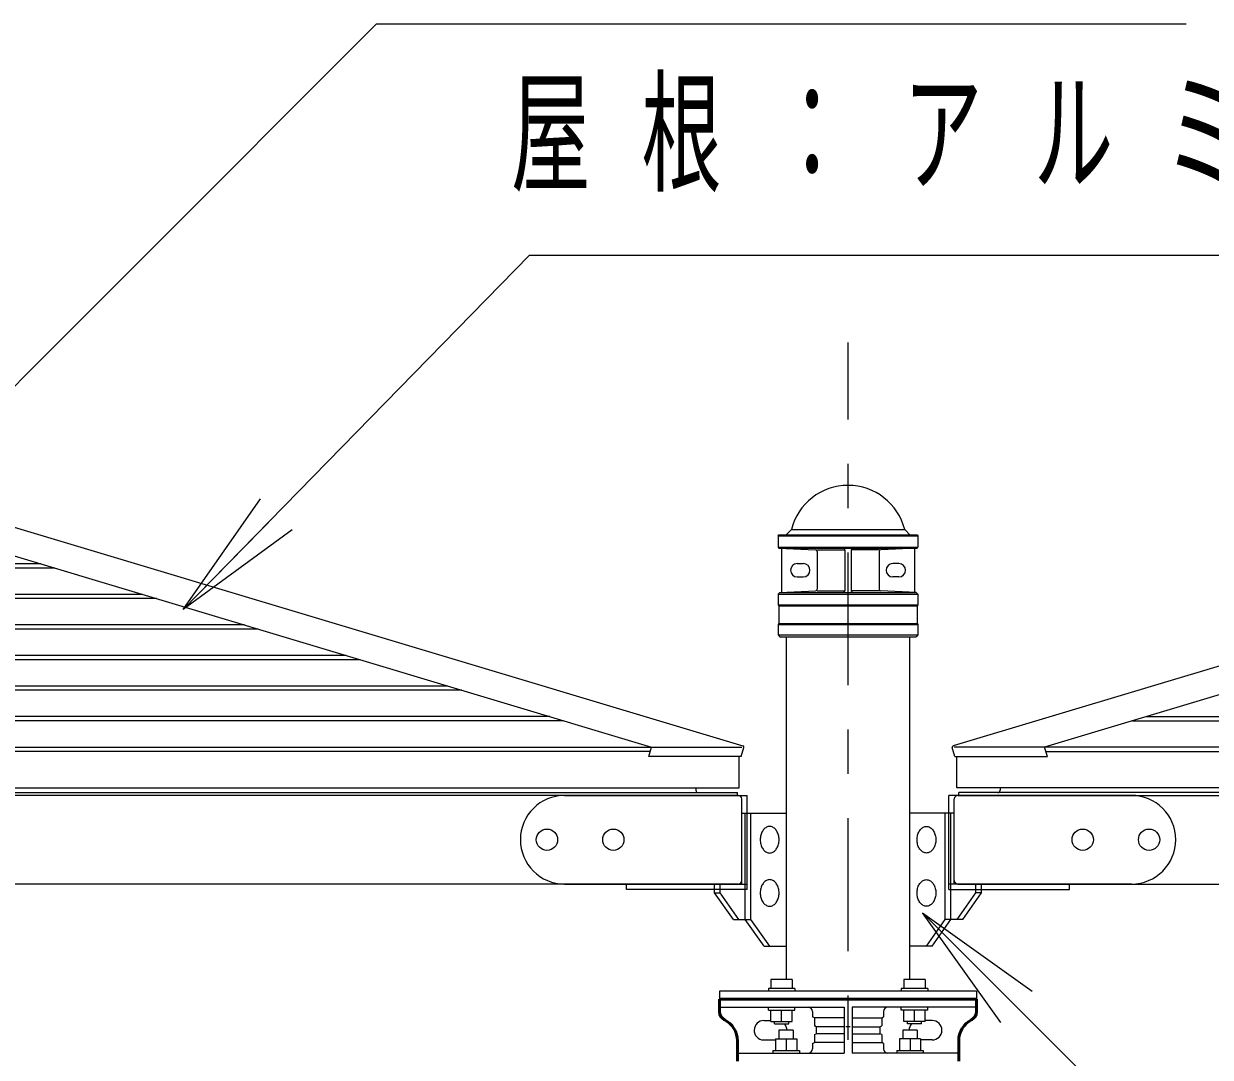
# Model space of a CAD drawing. Units: millimetres on the paper, scale 1:50. Extents: x -365 to 2, y 0 to 257.
# Drawn here: x -226.51 to -199.71, y 111.09 to 134.42 of the extents above; entities that cross this region are included whole.
import ezdxf

# ---------------------------------------------------------------- set-up
doc = ezdxf.new("R2010")
doc.units = ezdxf.units.MM
doc.linetypes.add('USER2', pattern=[6, 3, -1, 1, -1])
doc.layers.add('LY_1', color=7, linetype='Continuous', lineweight=25)
doc.styles.add('ＭＳ ゴシック', font='')
doc.styles.get('ＭＳ ゴシック').set_extended_font_data('MS Gothic')

msp = doc.modelspace()

# ---------------------------------------------------------------- linework, layer by layer
at = {"layer": 'LY_1', "linetype": 'USER2', "lineweight": 13}
msp.add_line((-207.891, 59.488), (-207.891, 127.226), dxfattribs=at)
at = {"layer": 'LY_1', "color": 131}
for p, q in [((-239.785, 126.328), (-212.33, 118.091)), ((-237.62, 126.328), (-210.267, 118.122)), ((-178.162, 126.328), (-205.515, 118.122)), ((-175.996, 126.328), (-203.452, 118.091)), ((-212.392, 117.883), (-212.33, 118.091)), ((-210.305, 117.883), (-210.245, 118.082)), ((-205.476, 117.883), (-205.536, 118.082)), ((-203.389, 117.883), (-203.452, 118.091)), ((-210.305, 117.883), (-212.392, 117.883)), ((-205.476, 117.883), (-203.389, 117.883)), ((-211.327, 117.171), (-211.327, 117.122)), ((-204.455, 117.171), (-204.455, 117.122)), ((-240.291, 117.066), (-210.391, 117.066)), ((-210.371, 117.002), (-240.291, 117.002)), ((-210.471, 117.002), (-211.311, 117.002)), ((-211.271, 117.002), (-210.391, 117.002)), ((-210.391, 117.002), (-210.391, 117.066)), ((-210.291, 115.082), (-210.291, 116.922)), ((-205.491, 115.082), (-205.491, 116.922)), ((-205.411, 117.002), (-175.491, 117.002)), ((-205.391, 117.002), (-205.391, 117.066)), ((-175.491, 117.066), (-205.391, 117.066)), ((-204.511, 117.002), (-205.391, 117.002)), ((-205.311, 117.002), (-204.471, 117.002)), ((-210.291, 115.002), (-210.291, 116.602)), ((-205.491, 115.002), (-205.491, 116.602)), ((-210.371, 115.002), (-240.291, 115.002)), ((-210.906, 115.002), (-210.291, 115.002)), ((-204.876, 115.002), (-205.491, 115.002)), ((-205.411, 115.002), (-175.491, 115.002))]:
    msp.add_line(p, q, dxfattribs=at)
at = {"layer": 'LY_1', "lineweight": 13}
for p, q in [((-222.904, 121.202), (-221.164, 123.697)), ((-222.904, 121.202), (-220.806, 123.347)), ((-220.449, 122.997), (-222.904, 121.202)), ((-209.471, 122.864), (-209.451, 122.884)), ((-209.471, 122.864), (-209.471, 122.604)), ((-209.471, 122.864), (-206.311, 122.864)), ((-209.451, 122.884), (-206.331, 122.884)), ((-209.289, 122.884), (-209.171, 123.002)), ((-209.171, 123.002), (-206.611, 123.002)), ((-206.493, 122.884), (-206.611, 123.002)), ((-206.331, 122.884), (-206.311, 122.864)), ((-206.311, 122.864), (-206.311, 122.604)), ((-209.471, 122.604), (-206.311, 122.604)), ((-209.471, 122.604), (-209.451, 122.584)), ((-209.451, 122.584), (-208.629, 122.548)), ((-209.451, 122.584), (-206.331, 122.584)), ((-209.391, 122.58), (-209.391, 121.588)), ((-208.591, 122.546), (-207.961, 122.546)), ((-208.591, 122.508), (-208.591, 121.659)), ((-207.961, 122.544), (-207.961, 121.624)), ((-207.191, 122.546), (-207.821, 122.546)), ((-207.821, 122.544), (-207.821, 121.624)), ((-207.191, 122.508), (-207.191, 121.659)), ((-206.331, 122.584), (-207.153, 122.548)), ((-206.391, 122.58), (-206.391, 121.588)), ((-206.331, 122.584), (-206.311, 122.604)), ((-209.041, 122.234), (-208.901, 122.234)), ((-206.741, 122.234), (-206.881, 122.234)), ((-209.041, 121.934), (-208.901, 121.934)), ((-206.741, 121.934), (-206.881, 121.934)), ((-209.431, 121.584), (-209.471, 121.544)), ((-209.471, 121.544), (-206.311, 121.544)), ((-209.471, 121.544), (-209.471, 121.304)), ((-209.431, 121.584), (-208.629, 121.619)), ((-209.431, 121.584), (-206.351, 121.584)), ((-208.591, 121.62), (-207.961, 121.62)), ((-207.191, 121.62), (-207.821, 121.62)), ((-206.351, 121.584), (-207.153, 121.619)), ((-206.351, 121.584), (-206.311, 121.544)), ((-206.311, 121.544), (-206.311, 121.304)), ((-209.471, 121.304), (-206.311, 121.304)), ((-209.471, 121.304), (-209.451, 121.284)), ((-209.451, 121.284), (-206.331, 121.284)), ((-209.451, 121.284), (-209.451, 120.884)), ((-206.311, 121.304), (-206.331, 121.284)), ((-206.331, 121.284), (-206.331, 120.884)), ((-209.451, 120.884), (-209.471, 120.864)), ((-209.471, 120.864), (-206.311, 120.864)), ((-209.471, 120.864), (-209.471, 120.624)), ((-209.451, 120.884), (-206.331, 120.884)), ((-206.331, 120.884), (-206.311, 120.864)), ((-206.311, 120.864), (-206.311, 120.624)), ((-209.471, 120.624), (-206.311, 120.624)), ((-209.471, 120.624), (-209.431, 120.584)), ((-206.311, 120.624), (-206.351, 120.584)), ((-209.431, 120.584), (-206.351, 120.584)), ((-204.442, 111.876), (-206.209, 114.351)), ((-206.209, 114.351), (-203.734, 112.583)), ((-206.209, 114.351), (-204.088, 112.23)), ((-209.788, 113.602), (-209.289, 113.602)), ((-205.993, 113.602), (-206.493, 113.602)), ((-209.631, 112.846), (-209.631, 112.646)), ((-209.151, 112.846), (-209.631, 112.846)), ((-209.151, 112.846), (-209.151, 112.646)), ((-206.151, 112.846), (-206.631, 112.846)), ((-206.631, 112.846), (-206.631, 112.646)), ((-206.151, 112.846), (-206.151, 112.646)), ((-210.791, 112.582), (-210.791, 112.402)), ((-204.991, 112.582), (-210.791, 112.582)), ((-209.091, 112.646), (-209.691, 112.646)), ((-209.691, 112.646), (-209.691, 112.582)), ((-209.091, 112.646), (-209.091, 112.582)), ((-206.091, 112.646), (-206.691, 112.646)), ((-206.691, 112.646), (-206.691, 112.582)), ((-206.091, 112.646), (-206.091, 112.582)), ((-204.991, 112.582), (-204.991, 112.402)), ((-210.791, 112.222), (-207.981, 112.222)), ((-209.691, 112.158), (-209.691, 112.222)), ((-209.691, 112.158), (-209.091, 112.158)), ((-209.631, 111.898), (-209.631, 112.158)), ((-209.391, 111.898), (-209.391, 112.158)), ((-209.151, 111.898), (-209.151, 112.158)), ((-209.091, 112.158), (-209.091, 112.222)), ((-208.691, 112.122), (-208.691, 112.002)), ((-207.981, 112.222), (-207.981, 111.182)), ((-207.801, 112.222), (-207.801, 111.182)), ((-204.991, 112.222), (-207.801, 112.222)), ((-207.091, 112.122), (-207.091, 112.002)), ((-206.691, 112.158), (-206.691, 112.222)), ((-206.091, 112.158), (-206.691, 112.158)), ((-206.631, 111.898), (-206.631, 112.158)), ((-206.391, 111.898), (-206.391, 112.158)), ((-206.151, 111.898), (-206.151, 112.158)), ((-206.091, 112.158), (-206.091, 112.222)), ((-209.791, 111.922), (-209.631, 111.922)), ((-209.631, 111.898), (-209.151, 111.898)), ((-209.551, 111.846), (-209.551, 111.898)), ((-209.551, 111.846), (-209.231, 111.846)), ((-209.231, 111.846), (-209.231, 111.898)), ((-208.651, 111.982), (-208.691, 112.002)), ((-207.981, 111.982), (-208.651, 111.982)), ((-208.651, 111.982), (-208.651, 111.802)), ((-208.611, 111.782), (-208.651, 111.802)), ((-207.981, 111.782), (-208.611, 111.782)), ((-208.611, 111.782), (-208.611, 111.622)), ((-207.841, 111.782), (-207.941, 111.782)), ((-207.801, 111.982), (-207.131, 111.982)), ((-207.801, 111.782), (-207.171, 111.782)), ((-207.171, 111.782), (-207.131, 111.802)), ((-207.171, 111.782), (-207.171, 111.622)), ((-207.131, 111.982), (-207.091, 112.002)), ((-207.131, 111.982), (-207.131, 111.802)), ((-206.151, 111.898), (-206.631, 111.898)), ((-206.551, 111.846), (-206.551, 111.898)), ((-206.231, 111.846), (-206.551, 111.846)), ((-206.231, 111.846), (-206.231, 111.898)), ((-205.991, 111.922), (-206.151, 111.922)), ((-209.791, 111.482), (-209.531, 111.482)), ((-209.531, 111.506), (-209.051, 111.506)), ((-209.531, 111.506), (-209.531, 111.246)), ((-209.131, 111.702), (-209.451, 111.702)), ((-209.451, 111.702), (-209.451, 111.506)), ((-209.291, 111.506), (-209.291, 111.246)), ((-209.131, 111.702), (-209.131, 111.506)), ((-209.051, 111.506), (-209.051, 111.246)), ((-208.651, 111.602), (-208.611, 111.622)), ((-208.651, 111.602), (-208.651, 111.422)), ((-207.981, 111.622), (-208.611, 111.622)), ((-207.801, 111.622), (-207.171, 111.622)), ((-207.131, 111.602), (-207.171, 111.622)), ((-207.131, 111.602), (-207.131, 111.422)), ((-206.251, 111.506), (-206.731, 111.506)), ((-206.731, 111.506), (-206.731, 111.246)), ((-206.651, 111.702), (-206.651, 111.506)), ((-206.331, 111.702), (-206.651, 111.702)), ((-206.491, 111.506), (-206.491, 111.246)), ((-206.331, 111.702), (-206.331, 111.506)), ((-206.251, 111.506), (-206.251, 111.246)), ((-205.991, 111.482), (-206.251, 111.482)), ((-209.591, 111.246), (-208.991, 111.246)), ((-209.591, 111.246), (-209.591, 111.182)), ((-208.991, 111.246), (-208.991, 111.182)), ((-208.691, 111.402), (-208.651, 111.422)), ((-208.691, 111.402), (-208.691, 111.282)), ((-207.981, 111.422), (-208.651, 111.422)), ((-207.801, 111.422), (-207.131, 111.422)), ((-207.091, 111.402), (-207.131, 111.422)), ((-207.091, 111.402), (-207.091, 111.282)), ((-206.791, 111.246), (-206.791, 111.182)), ((-206.791, 111.246), (-206.191, 111.246)), ((-206.191, 111.246), (-206.191, 111.182)), ((-210.391, 111.182), (-207.981, 111.182)), ((-205.391, 111.182), (-207.801, 111.182))]:
    msp.add_line(p, q, dxfattribs=at)
at = {"layer": 'LY_1', "color": 12, "lineweight": 13}
for p, q in [((-226.123, 122.229), (-240.291, 122.229)), ((-225.808, 122.135), (-240.291, 122.135)), ((-223.824, 121.54), (-240.291, 121.54)), ((-223.509, 121.445), (-240.291, 121.445)), ((-221.525, 120.85), (-240.291, 120.85)), ((-221.211, 120.756), (-240.291, 120.756)), ((-219.226, 120.16), (-240.291, 120.16)), ((-218.912, 120.066), (-240.291, 120.066)), ((-216.927, 119.471), (-240.291, 119.471)), ((-216.613, 119.376), (-240.291, 119.376)), ((-214.629, 118.781), (-240.291, 118.781)), ((-201.153, 118.781), (-175.491, 118.781)), ((-214.314, 118.687), (-240.291, 118.687)), ((-201.467, 118.687), (-175.491, 118.687))]:
    msp.add_line(p, q, dxfattribs=at)
at = {"layer": 'LY_1'}
for p, q in [((-209.289, 120.584), (-209.289, 112.846)), ((-206.493, 112.846), (-206.493, 120.584)), ((-210.351, 117.171), (-210.351, 117.883)), ((-205.431, 117.171), (-205.431, 117.883)), ((-240.291, 117.171), (-210.351, 117.171)), ((-175.491, 117.171), (-205.431, 117.171)), ((-210.213, 114.202), (-210.213, 116.602)), ((-210.086, 114.202), (-210.086, 116.602)), ((-205.696, 114.202), (-205.696, 116.602)), ((-205.569, 114.202), (-205.569, 116.602)), ((-210.906, 114.802), (-210.906, 115.002)), ((-210.779, 114.802), (-210.779, 115.002)), ((-205.003, 114.802), (-205.003, 115.002)), ((-204.876, 114.802), (-204.876, 115.002)), ((-210.906, 114.802), (-210.779, 114.802)), ((-210.481, 114.202), (-210.906, 114.802)), ((-210.354, 114.202), (-210.779, 114.802)), ((-205.428, 114.202), (-205.003, 114.802)), ((-205.3, 114.202), (-204.876, 114.802)), ((-204.876, 114.802), (-205.003, 114.802)), ((-210.481, 114.202), (-210.086, 114.202)), ((-209.788, 113.602), (-210.213, 114.202)), ((-209.661, 113.602), (-210.086, 114.202)), ((-206.12, 113.602), (-205.696, 114.202)), ((-205.993, 113.602), (-205.569, 114.202)), ((-205.3, 114.202), (-205.696, 114.202))]:
    msp.add_line(p, q, dxfattribs=at)
at = {"layer": 'LY_1', "color": 4}
for p, q in [((-240.291, 118.091), (-210.291, 118.091)), ((-175.491, 118.091), (-205.491, 118.091))]:
    msp.add_line(p, q, dxfattribs=at)
at = {"layer": 'LY_1', "color": 4, "lineweight": 13}
for p, q in [((-212.358, 117.997), (-240.291, 117.997)), ((-203.423, 117.997), (-175.491, 117.997))]:
    msp.add_line(p, q, dxfattribs=at)
at = {"layer": 'LY_1', "color": 40}
for p, q in [((-214.291, 117.002), (-210.171, 117.002)), ((-210.171, 114.882), (-210.171, 117.002)), ((-201.491, 117.002), (-205.611, 117.002)), ((-205.611, 114.882), (-205.611, 117.002)), ((-214.291, 115.002), (-210.171, 115.002)), ((-212.891, 114.882), (-212.891, 115.002)), ((-201.491, 115.002), (-205.611, 115.002)), ((-202.891, 114.882), (-202.891, 115.002)), ((-210.171, 114.882), (-212.891, 114.882)), ((-205.611, 114.882), (-202.891, 114.882))]:
    msp.add_line(p, q, dxfattribs=at)
at = {"layer": 'LY_1', "color": 2}
for p, q in [((-210.291, 116.602), (-209.289, 116.602)), ((-205.491, 116.602), (-206.493, 116.602))]:
    msp.add_line(p, q, dxfattribs=at)
at = {"layer": 'LY_1', "color": 140, "lineweight": 50}
for p, q in [((-210.791, 112.402), (-210.791, 112.118)), ((-210.791, 112.402), (-204.991, 112.402)), ((-204.991, 112.402), (-204.991, 112.118)), ((-210.391, 111.462), (-210.391, 111.002)), ((-205.391, 111.462), (-205.391, 111.002))]:
    msp.add_line(p, q, dxfattribs=at)
at = {"layer": 'LY_1', "lineweight": 13}
for points in [[(-229.317, 123.641), (-218.537, 134.421), (-200.252, 134.421)], [(-222.904, 121.202), (-215.088, 129.195), (-188.088, 129.195)], [(-206.209, 114.351), (-197.615, 105.756), (-172.66, 105.756)]]:
    msp.add_lwpolyline(points, dxfattribs=at)
at = {"layer": 'LY_1'}
for points in [[(-209.661, 116.302), (-209.68, 116.3), (-209.698, 116.297), (-209.716, 116.291), (-209.734, 116.283), (-209.751, 116.273), (-209.767, 116.261), (-209.783, 116.247), (-209.798, 116.231), (-209.811, 116.214), (-209.824, 116.194), (-209.835, 116.174), (-209.845, 116.152), (-209.854, 116.128), (-209.861, 116.104), (-209.866, 116.079), (-209.87, 116.054), (-209.873, 116.028), (-209.873, 116.002), (-209.873, 115.975), (-209.87, 115.949), (-209.866, 115.924), (-209.861, 115.899), (-209.854, 115.875), (-209.845, 115.852), (-209.835, 115.83), (-209.824, 115.809), (-209.811, 115.789), (-209.798, 115.772), (-209.783, 115.756), (-209.767, 115.742), (-209.751, 115.73), (-209.734, 115.72), (-209.716, 115.712), (-209.698, 115.706), (-209.68, 115.703), (-209.661, 115.702), (-209.643, 115.703), (-209.624, 115.706), (-209.606, 115.712), (-209.589, 115.72), (-209.572, 115.73), (-209.555, 115.742), (-209.54, 115.756), (-209.525, 115.772), (-209.511, 115.789), (-209.499, 115.809), (-209.488, 115.83), (-209.478, 115.852), (-209.469, 115.875), (-209.462, 115.899), (-209.456, 115.924), (-209.452, 115.949), (-209.45, 115.975), (-209.449, 116.002), (-209.45, 116.028), (-209.452, 116.054), (-209.456, 116.079), (-209.462, 116.104), (-209.469, 116.128), (-209.478, 116.152), (-209.488, 116.174), (-209.499, 116.194), (-209.511, 116.214), (-209.525, 116.231), (-209.54, 116.247), (-209.555, 116.261), (-209.572, 116.273), (-209.589, 116.283), (-209.606, 116.291), (-209.624, 116.297), (-209.643, 116.3)], [(-206.12, 116.302), (-206.102, 116.3), (-206.083, 116.297), (-206.065, 116.291), (-206.048, 116.283), (-206.031, 116.273), (-206.014, 116.261), (-205.999, 116.247), (-205.984, 116.231), (-205.97, 116.214), (-205.958, 116.194), (-205.946, 116.174), (-205.937, 116.152), (-205.928, 116.128), (-205.921, 116.104), (-205.915, 116.079), (-205.911, 116.054), (-205.909, 116.028), (-205.908, 116.002), (-205.909, 115.975), (-205.911, 115.949), (-205.915, 115.924), (-205.921, 115.899), (-205.928, 115.875), (-205.937, 115.852), (-205.946, 115.83), (-205.958, 115.809), (-205.97, 115.789), (-205.984, 115.772), (-205.999, 115.756), (-206.014, 115.742), (-206.031, 115.73), (-206.048, 115.72), (-206.065, 115.712), (-206.083, 115.706), (-206.102, 115.703), (-206.12, 115.702), (-206.139, 115.703), (-206.157, 115.706), (-206.175, 115.712), (-206.193, 115.72), (-206.21, 115.73), (-206.226, 115.742), (-206.242, 115.756), (-206.257, 115.772), (-206.27, 115.789), (-206.283, 115.809), (-206.294, 115.83), (-206.304, 115.852), (-206.312, 115.875), (-206.32, 115.899), (-206.325, 115.924), (-206.329, 115.949), (-206.332, 115.975), (-206.332, 116.002), (-206.332, 116.028), (-206.329, 116.054), (-206.325, 116.079), (-206.32, 116.104), (-206.312, 116.128), (-206.304, 116.152), (-206.294, 116.174), (-206.283, 116.194), (-206.27, 116.214), (-206.257, 116.231), (-206.242, 116.247), (-206.226, 116.261), (-206.21, 116.273), (-206.193, 116.283), (-206.175, 116.291), (-206.157, 116.297), (-206.139, 116.3)], [(-209.661, 115.102), (-209.68, 115.1), (-209.698, 115.097), (-209.716, 115.091), (-209.734, 115.083), (-209.751, 115.073), (-209.767, 115.061), (-209.783, 115.047), (-209.798, 115.031), (-209.811, 115.014), (-209.824, 114.994), (-209.835, 114.974), (-209.845, 114.952), (-209.854, 114.928), (-209.861, 114.904), (-209.866, 114.879), (-209.87, 114.854), (-209.873, 114.828), (-209.873, 114.802), (-209.873, 114.775), (-209.87, 114.749), (-209.866, 114.724), (-209.861, 114.699), (-209.854, 114.675), (-209.845, 114.652), (-209.835, 114.63), (-209.824, 114.609), (-209.811, 114.589), (-209.798, 114.572), (-209.783, 114.556), (-209.767, 114.542), (-209.751, 114.53), (-209.734, 114.52), (-209.716, 114.512), (-209.698, 114.506), (-209.68, 114.503), (-209.661, 114.502), (-209.643, 114.503), (-209.624, 114.506), (-209.606, 114.512), (-209.589, 114.52), (-209.572, 114.53), (-209.555, 114.542), (-209.54, 114.556), (-209.525, 114.572), (-209.511, 114.589), (-209.499, 114.609), (-209.488, 114.63), (-209.478, 114.652), (-209.469, 114.675), (-209.462, 114.699), (-209.456, 114.724), (-209.452, 114.749), (-209.45, 114.775), (-209.449, 114.802), (-209.45, 114.828), (-209.452, 114.854), (-209.456, 114.879), (-209.462, 114.904), (-209.469, 114.928), (-209.478, 114.952), (-209.488, 114.974), (-209.499, 114.994), (-209.511, 115.014), (-209.525, 115.031), (-209.54, 115.047), (-209.555, 115.061), (-209.572, 115.073), (-209.589, 115.083), (-209.606, 115.091), (-209.624, 115.097), (-209.643, 115.1)], [(-206.12, 115.102), (-206.102, 115.1), (-206.083, 115.097), (-206.065, 115.091), (-206.048, 115.083), (-206.031, 115.073), (-206.014, 115.061), (-205.999, 115.047), (-205.984, 115.031), (-205.97, 115.014), (-205.958, 114.994), (-205.946, 114.974), (-205.937, 114.952), (-205.928, 114.928), (-205.921, 114.904), (-205.915, 114.879), (-205.911, 114.854), (-205.909, 114.828), (-205.908, 114.802), (-205.909, 114.775), (-205.911, 114.749), (-205.915, 114.724), (-205.921, 114.699), (-205.928, 114.675), (-205.937, 114.652), (-205.946, 114.63), (-205.958, 114.609), (-205.97, 114.589), (-205.984, 114.572), (-205.999, 114.556), (-206.014, 114.542), (-206.031, 114.53), (-206.048, 114.52), (-206.065, 114.512), (-206.083, 114.506), (-206.102, 114.503), (-206.12, 114.502), (-206.139, 114.503), (-206.157, 114.506), (-206.175, 114.512), (-206.193, 114.52), (-206.21, 114.53), (-206.226, 114.542), (-206.242, 114.556), (-206.257, 114.572), (-206.27, 114.589), (-206.283, 114.609), (-206.294, 114.63), (-206.304, 114.652), (-206.312, 114.675), (-206.32, 114.699), (-206.325, 114.724), (-206.329, 114.749), (-206.332, 114.775), (-206.332, 114.802), (-206.332, 114.828), (-206.329, 114.854), (-206.325, 114.879), (-206.32, 114.904), (-206.312, 114.928), (-206.304, 114.952), (-206.294, 114.974), (-206.283, 114.994), (-206.27, 115.014), (-206.257, 115.031), (-206.242, 115.047), (-206.226, 115.061), (-206.21, 115.073), (-206.193, 115.083), (-206.175, 115.091), (-206.157, 115.097), (-206.139, 115.1)]]:
    msp.add_lwpolyline(points, close=True, dxfattribs=at)
at = {"layer": 'LY_1', "color": 40}
for centre in [(-214.691, 116.002), (-213.191, 116.002), (-202.591, 116.002), (-201.091, 116.002)]:
    msp.add_circle(centre, 0.24, dxfattribs=at)
at = {"layer": 'LY_1', "lineweight": 13}
for centre, radius, start, end in [((-207.891, 122.682), 1.319, 14.0025, 165.9975), ((-208.631, 122.508), 0.04, 0, 87.5), ((-208.001, 122.544), 0.04, 0, 90), ((-207.781, 122.544), 0.04, 90, 180), ((-207.151, 122.508), 0.04, 92.5, 180), ((-209.041, 122.084), 0.15, 90, 270), ((-208.901, 122.084), 0.15, 270, 90), ((-206.881, 122.084), 0.15, 90, 270), ((-206.741, 122.084), 0.15, 270, 90), ((-208.631, 121.659), 0.04, 272.5, 0), ((-208.001, 121.624), 0.04, 270, 0), ((-207.781, 121.624), 0.04, 180, 270), ((-207.151, 121.659), 0.04, 180, 267.5), ((-208.791, 112.122), 0.1, 0, 90), ((-206.991, 112.122), 0.1, 90, 180), ((-209.791, 111.702), 0.22, 90, 267.3386), ((-209.491, 111.702), 0.22, 0.0002, 40.887), ((-206.291, 111.702), 0.22, 139.113, 179.9998), ((-205.991, 111.702), 0.22, 270, 90), ((-208.791, 111.282), 0.1, 270, 0), ((-206.991, 111.282), 0.1, 180, 270)]:
    msp.add_arc(centre, radius, start, end, dxfattribs=at)
at = {"layer": 'LY_1', "color": 131}
for centre, radius, start, end in [((-210.276, 118.092), 0.032, 343.3008, 73.3008), ((-205.506, 118.092), 0.032, 106.6992, 196.6992), ((-211.271, 117.122), 0.056, 180, 270), ((-204.511, 117.122), 0.056, 270, 0), ((-210.371, 116.922), 0.08, 0, 90), ((-205.411, 116.922), 0.08, 90, 180), ((-210.371, 115.082), 0.08, 270, 0), ((-205.411, 115.082), 0.08, 180, 270)]:
    msp.add_arc(centre, radius, start, end, dxfattribs=at)
at = {"layer": 'LY_1', "color": 40}
for centre, start, end in [((-214.291, 116.002), 90, 270), ((-201.491, 116.002), 270, 90)]:
    msp.add_arc(centre, 1, start, end, dxfattribs=at)
at = {"layer": 'LY_1', "color": 140, "lineweight": 50}
for centre, radius, start, end in [((-210.591, 112.118), 0.2, 180, 242.7423), ((-205.191, 112.118), 0.2, 297.2577, 0), ((-210.929, 111.462), 0.538, 0, 62.7423), ((-204.853, 111.462), 0.538, 117.2577, 180)]:
    msp.add_arc(centre, radius, start, end, dxfattribs=at)

# ---------------------------------------------------------------- texts
at = {"layer": 'LY_1', "insert": (-215.505, 131.845), "char_height": 2.199, "attachment_point": 4, "style": 'ＭＳ ゴシック'}
msp.add_mtext('\\T1.64;\\W0.6;屋根：アルミ押出材', dxfattribs=at)

doc.saveas('drawing.dxf')
